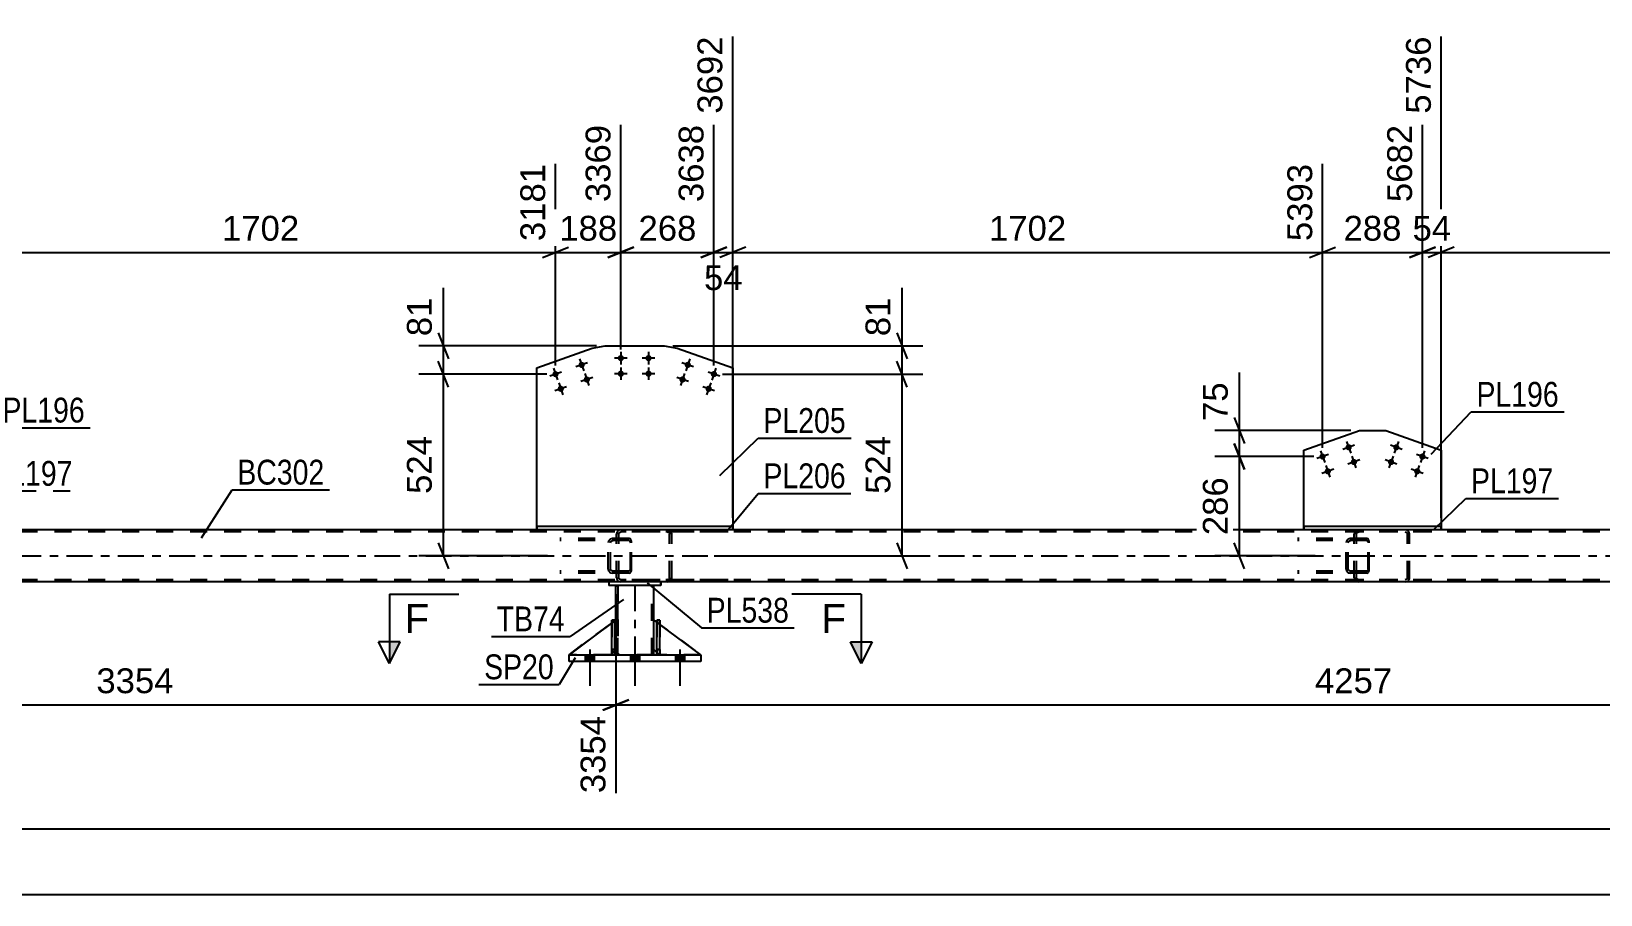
# Model space of a CAD drawing. Header units: millimetres. Extents: x -121 to 720, y -404 to 190.
# Drawn here: x -11.8 to 169.3, y -267.4 to -167.8 of the extents above; entities that cross this region are included whole.
import ezdxf

# ---------------------------------------------------------------- set-up
doc = ezdxf.new("R2010")
doc.units = ezdxf.units.MM
doc.linetypes.add('DXK_LINE_DOT2', pattern=[3.9198, 1.9599, -1.9599])
doc.linetypes.add('DXK_LINE_DOT3', pattern=[5.9187, 2.979, -0.9799, 0.9799, -0.9799])
doc.styles.add('Arial', font='ARIAL.TTF', dxfattribs={"height": 0.2})
doc.styles.add('Arial Narrow', font='ARIALN.TTF', dxfattribs={"height": 0.2})

# ---------------------------------------------------------------- blocks, each defined once
blk = doc.blocks.new('Part-318886794-5662 - 5569')
at = {"color": 2, "linetype": 'Continuous'}
for p, q in [((69.13, -224.91), (46.52, -224.91)), ((46.52, -225.31), (46.52, -224.91)), ((46.52, -224.91), (46.52, -224.91)), ((69.13, -225.31), (46.52, -225.31)), ((46.52, -225.31), (46.52, -225.31)), ((69.13, -224.91), (69.13, -225.31)), ((69.13, -224.91), (69.13, -224.91)), ((69.13, -225.31), (69.13, -225.31))]:
    blk.add_line(p, q, dxfattribs=at)
at = {"color": 7, "linetype": 'DXK_LINE_DOT2'}
for p, q in [((69.13, -224.91), (46.52, -224.91)), ((46.52, -224.91), (46.52, -225.31)), ((69.13, -225.31), (46.52, -225.31)), ((69.13, -225.31), (69.13, -224.91))]:
    blk.add_line(p, q, dxfattribs=at)
blk = doc.blocks.new('Part-318886794-5636 - 5569')
at = {"color": 7, "linetype": 'DXK_LINE_DOT2'}
for p, q in [((142.32, -226.31), (134.32, -226.31)), ((140.41, -226.31), (140.22, -226.35)), ((140.86, -226.55), (140.86, -226.31)), ((142.43, -226.35), (142.32, -226.31)), ((142.51, -226.45), (142.43, -226.35)), ((142.32, -226.55), (134.32, -226.55)), ((139.95, -226.61), (139.91, -226.79)), ((139.91, -229.83), (139.91, -226.79)), ((140.16, -226.79), (140.18, -226.7)), ((140.16, -229.83), (140.16, -226.79)), ((140.18, -226.7), (140.23, -226.62)), ((140.23, -226.62), (140.32, -226.57)), ((140.32, -226.57), (140.41, -226.55)), ((142.32, -226.55), (142.37, -226.57)), ((142.37, -226.57), (142.42, -226.62)), ((142.42, -226.62), (142.45, -226.7)), ((142.45, -226.7), (142.46, -226.79)), ((142.46, -229.83), (142.46, -226.79)), ((142.57, -226.61), (142.51, -226.45)), ((142.59, -226.79), (142.57, -226.61)), ((142.59, -229.83), (142.59, -226.79)), ((139.91, -229.83), (139.95, -230.02)), ((140.18, -229.92), (140.16, -229.83)), ((140.23, -230), (140.18, -229.92)), ((142.45, -229.92), (142.42, -230)), ((142.46, -229.83), (142.45, -229.92)), ((142.57, -230.02), (142.59, -229.83)), ((142.32, -230.07), (134.32, -230.07)), ((142.32, -230.31), (134.32, -230.31)), ((140.22, -230.28), (140.41, -230.31)), ((140.32, -230.05), (140.23, -230)), ((140.41, -230.07), (140.32, -230.05)), ((140.86, -230.31), (140.86, -230.07)), ((142.37, -230.05), (142.32, -230.07)), ((142.32, -230.31), (142.43, -230.28)), ((142.42, -230), (142.37, -230.05)), ((142.43, -230.28), (142.51, -230.17)), ((142.51, -230.17), (142.57, -230.02))]:
    blk.add_line(p, q, dxfattribs=at)
for centre, start, end in [((140.4, -226.81), 111.1514, 156.1049), ((140.4, -229.82), 203.8951, 248.8486)]:
    blk.add_arc(centre, 0.492, start, end, dxfattribs=at)
blk = doc.blocks.new('Part-318886794-5757 - 5569')
at = {"color": 7, "linetype": 'DXK_LINE_DOT2'}
for p, q in [((55.76, -225.61), (55.72, -225.79)), ((55.72, -230.83), (55.72, -225.79)), ((55.98, -225.79), (56, -225.7)), ((55.98, -230.83), (55.98, -225.79)), ((56, -225.7), (56.05, -225.62)), ((56.23, -225.31), (56.04, -225.35)), ((56.05, -225.62), (56.13, -225.57)), ((56.13, -225.57), (56.23, -225.55)), ((68.59, -225.31), (56.23, -225.31)), ((68.59, -225.55), (56.23, -225.55)), ((61.79, -225.35), (61.6, -225.31)), ((61.6, -225.55), (61.69, -225.57)), ((61.69, -225.57), (61.78, -225.62)), ((61.78, -225.62), (61.83, -225.7)), ((61.83, -225.7), (61.85, -225.79)), ((61.85, -230.83), (61.85, -225.79)), ((62.11, -225.79), (62.07, -225.61)), ((62.11, -230.83), (62.11, -225.79)), ((55.72, -230.83), (55.74, -230.92)), ((55.74, -230.92), (55.76, -231.02)), ((56, -230.92), (55.98, -230.83)), ((56.05, -231), (56, -230.92)), ((56.04, -231.28), (56.23, -231.31)), ((56.13, -231.05), (56.05, -231)), ((56.23, -231.07), (56.13, -231.05)), ((68.59, -231.07), (56.23, -231.07)), ((68.59, -231.31), (56.23, -231.31)), ((61.69, -231.05), (61.6, -231.07)), ((61.6, -231.31), (61.79, -231.28)), ((61.78, -231), (61.69, -231.05)), ((61.83, -230.92), (61.78, -231)), ((61.85, -230.83), (61.83, -230.92)), ((62.07, -231.02), (62.09, -230.92)), ((62.09, -230.92), (62.11, -230.83))]:
    blk.add_line(p, q, dxfattribs=at)
for centre, start, end in [((56.21, -225.81), 110.7583, 155.68), ((61.62, -225.81), 24.32, 69.2417), ((56.21, -230.81), 204.32, 249.2417), ((61.62, -230.81), 290.7583, 335.68)]:
    blk.add_arc(centre, 0.496, start, end, dxfattribs=at)
blk = doc.blocks.new('Part-318886794-5627 - 5569')
at = {"color": 2, "linetype": 'Continuous'}
for p, q in [((46.52, -206.62), (52.93, -204.35)), ((52.93, -204.35), (54.42, -204.09)), ((54.42, -204.09), (61.22, -204.09)), ((61.22, -204.09), (62.72, -204.35)), ((62.72, -204.35), (69.13, -206.62)), ((46.52, -224.91), (46.52, -206.62)), ((69.13, -206.62), (69.13, -224.91))]:
    blk.add_line(p, q, dxfattribs=at)
at = {"color": 7, "linetype": 'DXK_LINE_DOT2'}
blk.add_line((69.13, -224.91), (46.52, -224.91), dxfattribs=at)
blk = doc.blocks.new('Bolt-318886794-5628 - 5569')
at = {"linetype": 'Continuous'}
for points in [[(52.04, -206.15, -1), (51.36, -206.39, -1)], [(49.02, -207.22, -1), (48.35, -207.46, -1)], [(52.64, -207.84, -1), (51.96, -208.08, -1)], [(49.63, -208.91, -1), (48.95, -209.15, -1)]]:
    blk.add_hatch(color=1, dxfattribs=at).paths.add_polyline_path(points)
at = {"color": 1, "linetype": 'Continuous'}
for p, q in [((52.38, -206.03), (51.02, -206.51)), ((51.46, -205.59), (51.94, -206.94)), ((49.36, -207.1), (48.01, -207.58)), ((48.44, -206.66), (48.93, -208.01)), ((52.98, -207.72), (51.62, -208.2)), ((52.06, -207.28), (52.54, -208.64)), ((49.97, -208.79), (48.61, -209.27)), ((49.05, -208.35), (49.53, -209.71))]:
    blk.add_line(p, q, dxfattribs=at)
blk = doc.blocks.new('Bolt-318886794-5740 - 5569')
at = {"linetype": 'Continuous'}
for points in [[(140.55, -215.66, -1), (139.87, -215.9, -1)], [(137.53, -216.73, -1), (136.86, -216.97, -1)], [(141.15, -217.36, -1), (140.47, -217.6, -1)], [(138.14, -218.43, -1), (137.46, -218.67, -1)]]:
    blk.add_hatch(color=1, dxfattribs=at).paths.add_polyline_path(points)
at = {"color": 1, "linetype": 'Continuous'}
for p, q in [((139.97, -215.1), (140.45, -216.46)), ((137.87, -216.61), (136.52, -217.09)), ((136.95, -216.17), (137.44, -217.53)), ((140.89, -215.54), (139.53, -216.02)), ((141.49, -217.24), (140.13, -217.72)), ((140.57, -216.8), (141.05, -218.16)), ((138.48, -218.31), (137.12, -218.79)), ((137.56, -217.87), (138.04, -219.23))]:
    blk.add_line(p, q, dxfattribs=at)
blk = doc.blocks.new('Bolt-318886794-5629 - 5569')
at = {"linetype": 'Continuous'}
for points in [[(56.58, -205.49, -1), (55.86, -205.49, -1)], [(59.78, -205.49, -1), (59.06, -205.49, -1)], [(56.58, -207.29, -1), (55.86, -207.29, -1)], [(59.78, -207.29, -1), (59.06, -207.29, -1)]]:
    blk.add_hatch(color=1, dxfattribs=at).paths.add_polyline_path(points)
at = {"color": 1, "linetype": 'Continuous'}
for p, q in [((56.94, -205.49), (55.5, -205.49)), ((56.22, -204.77), (56.22, -206.21)), ((60.14, -205.49), (58.7, -205.49)), ((59.42, -204.77), (59.42, -206.21)), ((56.94, -207.29), (55.5, -207.29)), ((56.22, -206.57), (56.22, -208.01)), ((60.14, -207.29), (58.7, -207.29)), ((59.42, -206.57), (59.42, -208.01))]:
    blk.add_line(p, q, dxfattribs=at)
blk = doc.blocks.new('Part-318886794-5634 - 5569')
at = {"color": 7, "linetype": 'DXK_LINE_DOT2'}
for p, q in [((619.98, -225.55), (-43.24, -225.55)), ((619.98, -225.31), (-35.24, -225.31)), ((69.13, -225.31), (46.52, -225.31)), ((150.89, -225.31), (135.03, -225.31)), ((619.98, -231.07), (-43.24, -231.07)), ((60.84, -231.31), (54.84, -231.31))]:
    blk.add_line(p, q, dxfattribs=at)
at = {"color": 2, "linetype": 'Continuous'}
for p, q in [((46.52, -225.31), (-19.38, -225.31)), ((135.03, -225.31), (69.13, -225.31)), ((216.79, -225.31), (150.89, -225.31)), ((54.84, -231.31), (-43.24, -231.31)), ((225.1, -231.31), (60.84, -231.31))]:
    blk.add_line(p, q, dxfattribs=at)
at = {"color": 7, "linetype": 'DXK_LINE_DOT3'}
blk.add_line((-43.24, -228.31), (619.98, -228.31), dxfattribs=at)
blk = doc.blocks.new('Part-318886794-5677 - 5569')
at = {"color": 7, "linetype": 'DXK_LINE_DOT2'}
for p, q in [((57.19, -226.31), (49.18, -226.31)), ((55.28, -226.31), (55.09, -226.35)), ((55.72, -226.55), (55.72, -226.31)), ((57.29, -226.35), (57.19, -226.31)), ((57.38, -226.45), (57.29, -226.35)), ((57.19, -226.55), (49.18, -226.55)), ((54.81, -226.61), (54.77, -226.79)), ((54.77, -229.83), (54.77, -226.79)), ((55.03, -226.79), (55.05, -226.7)), ((55.03, -229.83), (55.03, -226.79)), ((55.05, -226.7), (55.1, -226.62)), ((55.1, -226.62), (55.18, -226.57)), ((55.18, -226.57), (55.28, -226.55)), ((57.19, -226.55), (57.24, -226.57)), ((57.24, -226.57), (57.28, -226.62)), ((57.28, -226.62), (57.31, -226.7)), ((57.31, -226.7), (57.32, -226.79)), ((57.32, -229.83), (57.32, -226.79)), ((57.44, -226.61), (57.38, -226.45)), ((57.46, -226.79), (57.44, -226.61)), ((57.46, -229.83), (57.46, -226.79)), ((54.77, -229.83), (54.81, -230.02)), ((55.05, -229.92), (55.03, -229.83)), ((55.1, -230), (55.05, -229.92)), ((57.31, -229.92), (57.28, -230)), ((57.32, -229.83), (57.31, -229.92)), ((57.44, -230.02), (57.46, -229.83)), ((57.19, -230.07), (49.18, -230.07)), ((57.19, -230.31), (49.18, -230.31)), ((55.09, -230.28), (55.28, -230.31)), ((55.18, -230.05), (55.1, -230)), ((55.28, -230.07), (55.18, -230.05)), ((55.72, -230.31), (55.72, -230.07)), ((57.24, -230.05), (57.19, -230.07)), ((57.19, -230.31), (57.29, -230.28)), ((57.28, -230), (57.24, -230.05)), ((57.29, -230.28), (57.38, -230.17)), ((57.38, -230.17), (57.44, -230.02))]:
    blk.add_line(p, q, dxfattribs=at)
for centre, start, end in [((55.26, -226.81), 111.1514, 156.1049), ((55.26, -229.82), 203.8951, 248.8486)]:
    blk.add_arc(centre, 0.492, start, end, dxfattribs=at)
blk = doc.blocks.new('Bolt-318886794-5680 - 5569')
at = {"linetype": 'Continuous'}
for points in [[(64.29, -206.39, -1), (63.61, -206.15, -1)], [(63.68, -208.08, -1), (63, -207.84, -1)], [(67.3, -207.46, -1), (66.62, -207.22, -1)], [(66.7, -209.15, -1), (66.02, -208.91, -1)]]:
    blk.add_hatch(color=1, dxfattribs=at).paths.add_polyline_path(points)
at = {"color": 1, "linetype": 'Continuous'}
for p, q in [((64.62, -206.51), (63.27, -206.03)), ((64.19, -205.59), (63.71, -206.95)), ((64.02, -208.2), (62.67, -207.72)), ((63.58, -207.28), (63.1, -208.64)), ((67.64, -207.58), (66.28, -207.1)), ((67.2, -206.66), (66.72, -208.02)), ((67.04, -209.27), (65.68, -208.79)), ((66.6, -208.35), (66.12, -209.71))]:
    blk.add_line(p, q, dxfattribs=at)
blk = doc.blocks.new('Part-318886794-5690 - 5569')
at = {"color": 2, "linetype": 'Continuous'}
for p, q in [((135.03, -216.13), (141.44, -213.86)), ((141.44, -213.86), (144.48, -213.86)), ((144.48, -213.86), (150.89, -216.13)), ((135.03, -224.91), (135.03, -216.13)), ((150.89, -216.13), (150.89, -224.91))]:
    blk.add_line(p, q, dxfattribs=at)
at = {"color": 7, "linetype": 'DXK_LINE_DOT2'}
blk.add_line((150.89, -224.91), (135.03, -224.91), dxfattribs=at)
blk = doc.blocks.new('Bolt-318886794-5691 - 5569')
at = {"linetype": 'Continuous'}
for points in [[(146.04, -215.9, -1), (145.37, -215.66, -1)], [(145.44, -217.6, -1), (144.76, -217.36, -1)], [(149.06, -216.97, -1), (148.38, -216.73, -1)], [(148.46, -218.67, -1), (147.78, -218.43, -1)]]:
    blk.add_hatch(color=1, dxfattribs=at).paths.add_polyline_path(points)
at = {"color": 1, "linetype": 'Continuous'}
for p, q in [((145.95, -215.1), (145.46, -216.46)), ((145.78, -217.72), (144.42, -217.24)), ((145.34, -216.8), (144.86, -218.16)), ((146.38, -216.02), (145.03, -215.54)), ((149.4, -217.09), (148.04, -216.61)), ((148.96, -216.17), (148.48, -217.53)), ((148.8, -218.79), (147.44, -218.31)), ((148.36, -217.87), (147.88, -219.23))]:
    blk.add_line(p, q, dxfattribs=at)
blk = doc.blocks.new('Bolt-318886794-5746 - 5569')
at = {"linetype": 'Continuous'}
for points in [[(52.12, -240.51), (53.16, -240.51), (53.16, -239.71), (52.12, -239.71)], [(52.12, -240.51), (53.16, -240.51), (53.16, -239.71), (52.12, -239.71)], [(52.12, -240.51), (53.16, -240.51), (53.16, -239.71), (52.12, -239.71)], [(57.32, -240.51), (58.36, -240.51), (58.36, -239.71), (57.32, -239.71)], [(57.32, -240.51), (58.36, -240.51), (58.36, -239.71), (57.32, -239.71)], [(62.52, -240.51), (63.56, -240.51), (63.56, -239.71), (62.52, -239.71)], [(62.52, -240.51), (63.56, -240.51), (63.56, -239.71), (62.52, -239.71)], [(62.52, -240.51), (63.56, -240.51), (63.56, -239.71), (62.52, -239.71)]]:
    blk.add_hatch(color=1, dxfattribs=at).paths.add_polyline_path(points)
at = {"color": 1, "linetype": 'Continuous'}
for p, q in [((52.12, -239.71), (52.12, -240.51)), ((52.12, -239.71), (52.12, -240.51)), ((52.12, -239.71), (52.12, -240.51)), ((52.64, -239.11), (52.64, -243.31)), ((52.64, -239.11), (52.64, -243.31)), ((52.64, -239.11), (52.64, -243.31)), ((53.16, -239.71), (53.16, -240.51)), ((53.16, -239.71), (53.16, -240.51)), ((53.16, -239.71), (53.16, -240.51)), ((57.32, -239.71), (57.32, -240.51)), ((57.32, -239.71), (57.32, -240.51)), ((57.84, -239.11), (57.84, -243.31)), ((57.84, -239.11), (57.84, -243.31)), ((58.36, -239.71), (58.36, -240.51)), ((58.36, -239.71), (58.36, -240.51)), ((62.52, -239.71), (62.52, -240.51)), ((62.52, -239.71), (62.52, -240.51)), ((62.52, -239.71), (62.52, -240.51)), ((63.04, -239.11), (63.04, -243.31)), ((63.04, -239.11), (63.04, -243.31)), ((63.04, -239.11), (63.04, -243.31)), ((63.56, -239.71), (63.56, -240.51)), ((63.56, -239.71), (63.56, -240.51)), ((63.56, -239.71), (63.56, -240.51))]:
    blk.add_line(p, q, dxfattribs=at)
blk = doc.blocks.new('Part-318886794-5762 - 5569')
at = {"color": 2, "linetype": 'Continuous'}
for p, q in [((50.24, -239.71), (50.24, -239.71)), ((50.24, -240.51), (50.24, -239.71)), ((50.24, -239.71), (65.44, -239.71)), ((50.24, -240.51), (50.24, -240.51)), ((65.44, -240.51), (50.24, -240.51)), ((65.44, -239.71), (65.44, -239.71)), ((65.44, -239.71), (65.44, -240.51)), ((65.44, -240.51), (65.44, -240.51))]:
    blk.add_line(p, q, dxfattribs=at)
at = {"color": 7, "linetype": 'DXK_LINE_DOT2'}
for p, q in [((50.24, -240.51), (50.24, -239.71)), ((65.44, -239.71), (65.44, -240.51))]:
    blk.add_line(p, q, dxfattribs=at)
blk = doc.blocks.new('Part-318886794-5898 - 5569')
at = {"color": 7, "linetype": 'DXK_LINE_DOT2'}
for p, q in [((140.89, -225.61), (140.86, -225.79)), ((140.86, -230.83), (140.86, -225.79)), ((141.11, -225.79), (141.13, -225.7)), ((141.11, -230.83), (141.11, -225.79)), ((141.13, -225.7), (141.19, -225.62)), ((141.37, -225.31), (141.17, -225.35)), ((141.19, -225.62), (141.27, -225.57)), ((141.27, -225.57), (141.37, -225.55)), ((153.72, -225.31), (141.37, -225.31)), ((153.72, -225.55), (141.37, -225.55)), ((146.93, -225.35), (146.73, -225.31)), ((146.73, -225.55), (146.83, -225.57)), ((146.83, -225.57), (146.91, -225.62)), ((146.91, -225.62), (146.97, -225.7)), ((146.97, -225.7), (146.99, -225.79)), ((146.99, -230.83), (146.99, -225.79)), ((147.24, -225.79), (147.2, -225.61)), ((147.24, -230.83), (147.24, -225.79)), ((140.86, -230.83), (140.88, -230.92)), ((140.88, -230.92), (140.89, -231.02)), ((141.13, -230.92), (141.11, -230.83)), ((141.19, -231), (141.13, -230.92)), ((141.17, -231.28), (141.37, -231.31)), ((141.27, -231.05), (141.19, -231)), ((141.37, -231.07), (141.27, -231.05)), ((153.72, -231.07), (141.37, -231.07)), ((153.72, -231.31), (141.37, -231.31)), ((146.83, -231.05), (146.73, -231.07)), ((146.73, -231.31), (146.93, -231.28)), ((146.91, -231), (146.83, -231.05)), ((146.97, -230.92), (146.91, -231)), ((146.99, -230.83), (146.97, -230.92)), ((147.2, -231.02), (147.22, -230.92)), ((147.22, -230.92), (147.24, -230.83))]:
    blk.add_line(p, q, dxfattribs=at)
for centre, start, end in [((141.35, -225.81), 110.7583, 155.68), ((146.75, -225.81), 24.32, 69.2417), ((141.35, -230.81), 204.32, 249.2417), ((146.75, -230.81), 290.7583, 335.68)]:
    blk.add_arc(centre, 0.496, start, end, dxfattribs=at)
blk = doc.blocks.new('Part-318886794-5808 - 5569')
at = {"color": 7, "linetype": 'DXK_LINE_DOT2'}
for p, q in [((60.04, -239.11), (60.04, -235.71)), ((60.04, -235.71), (65.44, -239.71)), ((60.64, -239.71), (60.04, -239.11)), ((65.44, -239.71), (60.64, -239.71))]:
    blk.add_line(p, q, dxfattribs=at)
blk = doc.blocks.new('Part-318886794-5809 - 5569')
at = {"color": 2, "linetype": 'Continuous'}
for p, q in [((60.04, -239.11), (60.04, -235.71)), ((60.04, -235.71), (60.39, -235.97)), ((65.44, -239.71), (60.71, -236.21)), ((60.39, -239.47), (60.04, -239.11))]:
    blk.add_line(p, q, dxfattribs=at)
at = {"color": 7, "linetype": 'DXK_LINE_DOT2'}
for p, q in [((60.71, -236.21), (60.39, -235.97)), ((60.39, -239.47), (60.64, -239.71)), ((60.64, -239.71), (65.44, -239.71))]:
    blk.add_line(p, q, dxfattribs=at)
blk = doc.blocks.new('Part-318886794-5810 - 5569')
at = {"color": 7, "linetype": 'DXK_LINE_DOT2'}
for p, q in [((55.64, -235.71), (50.24, -239.71)), ((55.64, -235.71), (50.24, -239.71)), ((55.64, -239.11), (55.64, -235.71)), ((55.64, -235.71), (55.64, -235.71)), ((55.64, -235.71), (55.64, -239.11)), ((55.04, -239.71), (50.24, -239.71)), ((55.04, -239.71), (55.64, -239.11)), ((55.64, -239.11), (55.04, -239.71)), ((55.64, -239.11), (55.64, -239.11))]:
    blk.add_line(p, q, dxfattribs=at)
blk = doc.blocks.new('Part-318886794-5811 - 5569')
at = {"color": 7, "linetype": 'DXK_LINE_DOT2'}
for p, q in [((50.24, -239.71), (55.64, -235.71)), ((55.51, -235.81), (55.19, -236.04)), ((55.64, -235.71), (55.64, -239.11)), ((55.04, -239.71), (50.24, -239.71)), ((55.64, -239.11), (55.04, -239.71)), ((55.51, -239.24), (55.19, -239.56))]:
    blk.add_line(p, q, dxfattribs=at)
at = {"color": 2, "linetype": 'Continuous'}
for p, q in [((55.19, -236.04), (50.24, -239.71)), ((55.64, -235.71), (55.51, -235.81)), ((55.64, -239.11), (55.64, -235.71)), ((55.64, -235.71), (55.64, -235.71)), ((55.19, -239.56), (55.04, -239.71)), ((55.64, -239.11), (55.51, -239.24)), ((55.64, -239.11), (55.64, -239.11))]:
    blk.add_line(p, q, dxfattribs=at)
blk = doc.blocks.new('Part-318886794-5813 - 5569')
at = {"color": 2, "linetype": 'Continuous'}
for p, q in [((60.39, -239.71), (60.39, -235.71)), ((60.39, -235.71), (60.71, -235.71)), ((60.71, -239.71), (60.71, -235.71)), ((60.39, -239.71), (60.39, -239.71)), ((60.71, -239.71), (60.39, -239.71))]:
    blk.add_line(p, q, dxfattribs=at)
at = {"color": 7, "linetype": 'DXK_LINE_DOT2'}
for p, q in [((60.39, -235.71), (60.39, -239.11)), ((60.71, -239.11), (60.71, -235.71)), ((60.39, -239.11), (60.39, -239.71)), ((60.39, -239.11), (60.71, -239.11)), ((60.39, -239.71), (60.39, -239.71)), ((60.39, -239.71), (60.39, -239.71)), ((60.71, -239.71), (60.71, -239.11)), ((60.71, -239.71), (60.71, -239.71))]:
    blk.add_line(p, q, dxfattribs=at)
blk = doc.blocks.new('Part-318886794-5819 - 5569')
at = {"color": 2, "linetype": 'Continuous'}
for p, q in [((55.64, -235.71), (55.64, -231.71)), ((60.04, -235.71), (60.04, -231.71)), ((55.64, -239.71), (55.64, -239.11)), ((60.04, -239.71), (60.04, -239.11))]:
    blk.add_line(p, q, dxfattribs=at)
at = {"color": 7, "linetype": 'DXK_LINE_DOT2'}
for p, q in [((60.04, -231.71), (55.64, -231.71)), ((55.64, -239.71), (55.64, -231.71)), ((55.88, -239.71), (55.88, -231.71)), ((55.88, -231.71), (55.88, -239.71)), ((59.8, -239.71), (59.8, -231.71)), ((59.8, -239.71), (59.8, -231.71)), ((60.04, -239.71), (60.04, -231.71)), ((55.64, -239.11), (55.64, -235.71)), ((60.04, -239.11), (60.04, -235.71)), ((60.04, -239.71), (55.64, -239.71))]:
    blk.add_line(p, q, dxfattribs=at)
at = {"color": 7, "linetype": 'DXK_LINE_DOT3'}
blk.add_line((57.84, -231.71), (57.84, -239.71), dxfattribs=at)
blk = doc.blocks.new('Part-318886794-5834 - 5569')
at = {"color": 2, "linetype": 'Continuous'}
for p, q in [((60.84, -231.31), (54.84, -231.31)), ((54.84, -231.31), (54.84, -231.71)), ((60.84, -231.71), (54.84, -231.71)), ((60.84, -231.31), (60.84, -231.31)), ((60.84, -231.31), (60.84, -231.71)), ((60.84, -231.71), (60.84, -231.71))]:
    blk.add_line(p, q, dxfattribs=at)
at = {"color": 7, "linetype": 'DXK_LINE_DOT2'}
for p, q in [((54.84, -231.31), (54.84, -231.71)), ((60.84, -231.71), (60.84, -231.31))]:
    blk.add_line(p, q, dxfattribs=at)
blk = doc.blocks.new('Part-318886794-5840 - 5569')
at = {"color": 2, "linetype": 'Continuous'}
for p, q in [((150.89, -224.91), (135.03, -224.91)), ((135.03, -225.31), (135.03, -224.91)), ((135.03, -224.91), (135.03, -224.91)), ((150.89, -225.31), (135.03, -225.31)), ((135.03, -225.31), (135.03, -225.31)), ((150.89, -224.91), (150.89, -225.31)), ((150.89, -224.91), (150.89, -224.91)), ((150.89, -225.31), (150.89, -225.31))]:
    blk.add_line(p, q, dxfattribs=at)
at = {"color": 7, "linetype": 'DXK_LINE_DOT2'}
for p, q in [((150.89, -224.91), (135.03, -224.91)), ((135.03, -224.91), (135.03, -225.31)), ((150.89, -225.31), (135.03, -225.31)), ((150.89, -225.31), (150.89, -224.91))]:
    blk.add_line(p, q, dxfattribs=at)
blk = doc.blocks.new('Part-318886794-5872 - 5569')
at = {"color": 2, "linetype": 'Continuous'}
for p, q in [((55.19, -239.71), (55.19, -235.71)), ((55.19, -235.71), (55.51, -235.71)), ((55.51, -239.71), (55.51, -235.71)), ((55.19, -239.71), (55.19, -239.71)), ((55.51, -239.71), (55.19, -239.71))]:
    blk.add_line(p, q, dxfattribs=at)
at = {"color": 7, "linetype": 'DXK_LINE_DOT2'}
for p, q in [((55.19, -235.71), (55.19, -239.11)), ((55.51, -239.11), (55.51, -235.71)), ((55.19, -239.11), (55.19, -239.71)), ((55.19, -239.11), (55.51, -239.11)), ((55.19, -239.71), (55.19, -239.71)), ((55.19, -239.71), (55.19, -239.71)), ((55.51, -239.71), (55.51, -239.11)), ((55.51, -239.71), (55.51, -239.71))]:
    blk.add_line(p, q, dxfattribs=at)
blk = doc.blocks.new('Part-318886794-5884 - 5569')
at = {"color": 7, "linetype": 'DXK_LINE_DOT2'}
for p, q in [((60.71, -235.71), (60.39, -235.71)), ((60.39, -239.11), (60.39, -235.71)), ((60.39, -235.71), (60.39, -239.71)), ((60.71, -235.71), (60.71, -239.11)), ((60.71, -239.71), (60.71, -235.71)), ((60.71, -239.11), (60.39, -239.11)), ((60.39, -239.71), (60.39, -239.11)), ((60.71, -239.71), (60.39, -239.71)), ((60.71, -239.11), (60.71, -239.71)), ((60.71, -239.71), (60.71, -239.71))]:
    blk.add_line(p, q, dxfattribs=at)
blk = doc.blocks.new('Part-318886794-5939 - 5569')
at = {"color": 7, "linetype": 'DXK_LINE_DOT2'}
for p, q in [((55.51, -235.71), (55.19, -235.71)), ((55.19, -239.11), (55.19, -235.71)), ((55.19, -235.71), (55.19, -239.71)), ((55.51, -235.71), (55.51, -239.11)), ((55.51, -239.71), (55.51, -235.71)), ((55.51, -239.11), (55.19, -239.11)), ((55.19, -239.71), (55.19, -239.11)), ((55.51, -239.71), (55.19, -239.71)), ((55.51, -239.11), (55.51, -239.71)), ((55.51, -239.71), (55.51, -239.71))]:
    blk.add_line(p, q, dxfattribs=at)
blk = doc.blocks.new('StraightDimension-318886794-6474 - 5569')
at = {"color": 7, "linetype": 'Continuous'}
blk.add_line((-55.34, -259.8), (619.98, -259.8), dxfattribs=at)
blk = doc.blocks.new('StraightDimension-318886794-6556 - 5569')
at = {"color": 7, "linetype": 'Continuous'}
for p, q in [((35.15, -202.59), (36.35, -205.59)), ((53.42, -204.09), (32.9, -204.09)), ((35.75, -207.34), (35.75, -204.09)), ((36.35, -208.84), (35.15, -205.84)), ((47.69, -207.34), (32.9, -207.34))]:
    blk.add_line(p, q, dxfattribs=at)
at = {"color": 0}
blk.add_wipeout([(35, -197.92), (30.8, -197.92), (30.8, -203.56), (35, -203.56)], dxfattribs=at)
at = {"color": 7, "linetype": 'Continuous'}
blk.add_line((35.75, -204.09), (35.75, -197.39), dxfattribs=at)
blk.add_line((35.75, -204.09), (35.75, -197.39), dxfattribs=at)
at = {"color": 3, "style": 'Arial'}
blk.add_text('81', height=2.865, rotation=90.0002, dxfattribs=at).set_placement((34.4, -202.96))
blk = doc.blocks.new('StraightDimension-318886794-6567 - 5569')
at = {"color": 7, "linetype": 'Continuous'}
for p, q in [((127, -212.36), (128.2, -215.36)), ((140.44, -213.86), (124.75, -213.86)), ((128.2, -218.35), (127, -215.35)), ((127.6, -216.85), (127.6, -213.86)), ((136.2, -216.85), (124.75, -216.85))]:
    blk.add_line(p, q, dxfattribs=at)
at = {"color": 0}
blk.add_wipeout([(126.85, -207.69), (122.65, -207.69), (122.65, -213.34), (126.85, -213.34)], dxfattribs=at)
at = {"color": 7, "linetype": 'Continuous'}
blk.add_line((127.6, -213.86), (127.6, -207.16), dxfattribs=at)
blk.add_line((127.6, -213.86), (127.6, -207.16), dxfattribs=at)
at = {"color": 3, "style": 'Arial'}
blk.add_text('75', height=2.865, rotation=90.0002, dxfattribs=at).set_placement((126.25, -212.74))
blk = doc.blocks.new('StraightDimension-318886794-6372 - 5569')
at = {"color": 7, "linetype": 'Continuous'}
for p, q in [((69.13, -223.91), (69.13, -168.39)), ((66.96, -206.34), (66.96, -178.59)), ((65.46, -193.89), (68.46, -192.69)), ((66.96, -193.29), (69.13, -193.29)), ((70.63, -192.69), (67.63, -193.89))]:
    blk.add_line(p, q, dxfattribs=at)
at = {"color": 0, "linetype": 'Continuous'}
blk.add_wipeout([(68.53, -167.79), (64.33, -167.79), (64.33, -177.89), (68.53, -177.89)], dxfattribs=at)
at = {"color": 0}
blk.add_wipeout([(70.87, -198.24), (70.87, -194.04), (65.22, -194.04), (65.22, -198.24)], dxfattribs=at)
at = {"color": 3, "linetype": 'Continuous', "style": 'Arial'}
blk.add_text('3692', height=2.865, rotation=90.0002, dxfattribs=at).set_placement((67.93, -177.29))
at = {"color": 3, "style": 'Arial'}
blk.add_text('54', height=2.865, dxfattribs=at).set_placement((65.82, -197.64))
blk = doc.blocks.new('StraightDimension-318886794-6139 - 5569')
at = {"color": 7, "linetype": 'Continuous'}
for p, q in [((55.64, -232.71), (55.64, -255.69)), ((225.9, -232.71), (225.9, -255.69)), ((57.14, -244.9), (54.14, -246.1)), ((55.64, -245.5), (225.9, -245.5)), ((224.4, -246.1), (227.4, -244.9))]:
    blk.add_line(p, q, dxfattribs=at)
at = {"color": 0}
blk.add_wipeout([(145.82, -244.75), (145.82, -240.55), (135.72, -240.55), (135.72, -244.75)], dxfattribs=at)
at = {"color": 0, "linetype": 'Continuous'}
blk.add_wipeout([(225.3, -246.2), (221.1, -246.2), (221.1, -256.29), (225.3, -256.29)], dxfattribs=at)
at = {"color": 3, "style": 'Arial'}
blk.add_text('4257', height=2.865, dxfattribs=at).set_placement((136.32, -244.15))
at = {"color": 3, "linetype": 'Continuous', "style": 'Arial'}
blk.add_text('7611', height=2.865, rotation=90.0002, dxfattribs=at).set_placement((224.7, -255.69))
blk = doc.blocks.new('StraightDimension-318886794-6149 - 5569')
at = {"color": 7, "linetype": 'Continuous'}
for p, q in [((-55.34, -232.31), (-55.34, -249.02)), ((55.64, -232.71), (55.64, -255.69)), ((-53.84, -244.9), (-56.84, -246.1)), ((-55.34, -245.5), (55.64, -245.5)), ((54.14, -246.1), (57.14, -244.9))]:
    blk.add_line(p, q, dxfattribs=at)
at = {"color": 0}
blk.add_wipeout([(5.2, -244.75), (5.2, -240.55), (-4.9, -240.55), (-4.9, -244.75)], dxfattribs=at)
at = {"color": 0, "linetype": 'Continuous'}
for points in [[(-55.94, -246.2), (-60.14, -246.2), (-60.14, -249.62), (-55.94, -249.62)], [(55.04, -246.2), (50.84, -246.2), (50.84, -256.29), (55.04, -256.29)]]:
    blk.add_wipeout(points, dxfattribs=at)
at = {"color": 3, "style": 'Arial'}
blk.add_text('3354', height=2.865, dxfattribs=at).set_placement((-4.3, -244.15))
at = {"color": 3, "linetype": 'Continuous', "style": 'Arial'}
for s, height, p in [('0', 2.87, (-56.54, -249.02)), ('3354', 2.865, (54.44, -255.69))]:
    blk.add_text(s, height=height, rotation=90.0002, dxfattribs=at).set_placement(p)
blk = doc.blocks.new('StraightDimension-318886794-6159 - 5569')
at = {"color": 7, "linetype": 'Continuous'}
blk.add_line((-56.14, -267.39), (620.78, -267.39), dxfattribs=at)
blk = doc.blocks.new('StraightDimension-318886794-6577 - 5569')
at = {"color": 7, "linetype": 'Continuous'}
for p, q in [((127, -215.35), (128.2, -218.35)), ((136.2, -216.85), (124.75, -216.85)), ((127.6, -228.31), (127.6, -216.85)), ((128.2, -229.81), (127, -226.81)), ((136.36, -228.31), (124.75, -228.31))]:
    blk.add_line(p, q, dxfattribs=at)
at = {"color": 0}
blk.add_wipeout([(126.85, -218.65), (122.65, -218.65), (122.65, -226.52), (126.85, -226.52)], dxfattribs=at)
at = {"color": 3, "style": 'Arial'}
blk.add_text('286', height=2.865, rotation=90.0002, dxfattribs=at).set_placement((126.25, -225.92))
blk = doc.blocks.new('StraightDimension-318886794-6255 - 5569')
at = {"color": 7, "linetype": 'Continuous'}
for p, q in [((-19.38, -223.91), (-19.38, -168.39)), ((48.69, -206.34), (48.69, -183.09)), ((-17.88, -192.69), (-20.88, -193.89)), ((-19.38, -193.29), (48.69, -193.29)), ((47.19, -193.89), (50.19, -192.69))]:
    blk.add_line(p, q, dxfattribs=at)
at = {"color": 0, "linetype": 'Continuous'}
blk.add_wipeout([(48.09, -182.49), (43.89, -182.49), (43.89, -192.59), (48.09, -192.59)], dxfattribs=at)
at = {"color": 0}
blk.add_wipeout([(19.7, -192.54), (19.7, -188.34), (9.6, -188.34), (9.6, -192.54)], dxfattribs=at)
at = {"color": 3, "linetype": 'Continuous', "style": 'Arial'}
blk.add_text('3181', height=2.865, rotation=90.0002, dxfattribs=at).set_placement((47.49, -191.99))
at = {"color": 3, "style": 'Arial'}
blk.add_text('1702', height=2.865, dxfattribs=at).set_placement((10.2, -191.94))
blk = doc.blocks.new('StraightDimension-318886794-6262 - 5569')
at = {"color": 7, "linetype": 'Continuous'}
for p, q in [((56.22, -204.49), (56.22, -178.59)), ((48.69, -206.34), (48.69, -183.09)), ((47.19, -193.89), (50.19, -192.69)), ((48.69, -193.29), (56.22, -193.29)), ((57.72, -192.69), (54.72, -193.89))]:
    blk.add_line(p, q, dxfattribs=at)
at = {"color": 0}
blk.add_wipeout([(56.39, -192.54), (56.39, -188.34), (48.52, -188.34), (48.52, -192.54)], dxfattribs=at)
at = {"color": 3, "style": 'Arial'}
blk.add_text('188', height=2.865, dxfattribs=at).set_placement((49.12, -191.94))
at = {"color": 0, "linetype": 'Continuous'}
blk.add_wipeout([(55.62, -177.99), (51.42, -177.99), (51.42, -188.09), (55.62, -188.09)], dxfattribs=at)
at = {"color": 3, "linetype": 'Continuous', "style": 'Arial'}
blk.add_text('3369', height=2.865, rotation=90.0002, dxfattribs=at).set_placement((55.02, -187.49))
blk = doc.blocks.new('StraightDimension-318886794-6342 - 5569')
at = {"color": 7, "linetype": 'Continuous'}
for p, q in [((150.89, -223.91), (150.89, -168.39)), ((218.95, -206.34), (218.95, -183.09)), ((152.39, -192.69), (149.39, -193.89)), ((150.89, -193.29), (218.95, -193.29)), ((217.45, -193.89), (220.45, -192.69))]:
    blk.add_line(p, q, dxfattribs=at)
at = {"color": 0, "linetype": 'Continuous'}
blk.add_wipeout([(218.35, -182.49), (214.15, -182.49), (214.15, -192.59), (218.35, -192.59)], dxfattribs=at)
at = {"color": 0}
blk.add_wipeout([(189.97, -192.54), (189.97, -188.34), (179.87, -188.34), (179.87, -192.54)], dxfattribs=at)
at = {"color": 3, "linetype": 'Continuous', "style": 'Arial'}
blk.add_text('7437', height=2.865, rotation=90.0002, dxfattribs=at).set_placement((217.75, -191.99))
at = {"color": 3, "style": 'Arial'}
blk.add_text('1702', height=2.865, dxfattribs=at).set_placement((180.47, -191.94))
blk = doc.blocks.new('StraightDimension-318886794-6349 - 5569')
at = {"color": 7, "linetype": 'Continuous'}
for p, q in [((150.89, -223.91), (150.89, -168.39)), ((148.72, -215.85), (148.72, -178.59)), ((147.22, -193.89), (150.22, -192.69)), ((148.72, -193.29), (150.89, -193.29)), ((152.39, -192.69), (149.39, -193.89))]:
    blk.add_line(p, q, dxfattribs=at)
at = {"color": 0, "linetype": 'Continuous'}
blk.add_wipeout([(150.29, -167.79), (146.09, -167.79), (146.09, -177.89), (150.29, -177.89)], dxfattribs=at)
at = {"color": 0}
blk.add_wipeout([(152.63, -192.54), (152.63, -188.34), (146.98, -188.34), (146.98, -192.54)], dxfattribs=at)
at = {"color": 3, "linetype": 'Continuous', "style": 'Arial'}
blk.add_text('5736', height=2.865, rotation=90.0002, dxfattribs=at).set_placement((149.69, -177.29))
at = {"color": 3, "style": 'Arial'}
blk.add_text('54', height=2.865, dxfattribs=at).set_placement((147.58, -191.94))
blk = doc.blocks.new('StraightDimension-318886794-6356 - 5569')
at = {"color": 7, "linetype": 'Continuous'}
for p, q in [((148.72, -215.85), (148.72, -178.59)), ((137.2, -215.85), (137.2, -183.09)), ((135.7, -193.89), (138.7, -192.69)), ((137.2, -193.29), (148.72, -193.29)), ((150.22, -192.69), (147.22, -193.89))]:
    blk.add_line(p, q, dxfattribs=at)
at = {"color": 0}
blk.add_wipeout([(146.89, -192.54), (146.89, -188.34), (139.02, -188.34), (139.02, -192.54)], dxfattribs=at)
at = {"color": 3, "style": 'Arial'}
blk.add_text('288', height=2.865, dxfattribs=at).set_placement((139.62, -191.94))
at = {"color": 0, "linetype": 'Continuous'}
blk.add_wipeout([(148.12, -177.99), (143.92, -177.99), (143.92, -188.09), (148.12, -188.09)], dxfattribs=at)
at = {"color": 3, "linetype": 'Continuous', "style": 'Arial'}
blk.add_text('5682', height=2.865, rotation=90.0002, dxfattribs=at).set_placement((147.52, -187.49))
blk = doc.blocks.new('StraightDimension-318886794-6365 - 5569')
at = {"color": 7, "linetype": 'Continuous'}
for p, q in [((69.13, -223.91), (69.13, -168.39)), ((137.2, -215.85), (137.2, -183.09)), ((70.63, -192.69), (67.63, -193.89)), ((69.13, -193.29), (137.2, -193.29)), ((135.7, -193.89), (138.7, -192.69))]:
    blk.add_line(p, q, dxfattribs=at)
at = {"color": 0, "linetype": 'Continuous'}
blk.add_wipeout([(136.6, -182.49), (132.4, -182.49), (132.4, -192.59), (136.6, -192.59)], dxfattribs=at)
at = {"color": 0}
blk.add_wipeout([(108.21, -192.54), (108.21, -188.34), (98.11, -188.34), (98.11, -192.54)], dxfattribs=at)
at = {"color": 3, "linetype": 'Continuous', "style": 'Arial'}
blk.add_text('5393', height=2.865, rotation=90.0002, dxfattribs=at).set_placement((136, -191.99))
at = {"color": 3, "style": 'Arial'}
blk.add_text('1702', height=2.865, dxfattribs=at).set_placement((98.71, -191.94))
blk = doc.blocks.new('StraightDimension-318886794-6379 - 5569')
at = {"color": 7, "linetype": 'Continuous'}
for p, q in [((56.22, -204.49), (56.22, -178.59)), ((66.96, -206.34), (66.96, -178.59)), ((54.72, -193.89), (57.72, -192.69)), ((56.22, -193.29), (66.96, -193.29)), ((68.46, -192.69), (65.46, -193.89))]:
    blk.add_line(p, q, dxfattribs=at)
at = {"color": 0}
blk.add_wipeout([(65.53, -192.54), (65.53, -188.34), (57.66, -188.34), (57.66, -192.54)], dxfattribs=at)
at = {"color": 3, "style": 'Arial'}
blk.add_text('268', height=2.865, dxfattribs=at).set_placement((58.26, -191.94))
at = {"color": 0, "linetype": 'Continuous'}
blk.add_wipeout([(66.36, -177.99), (62.16, -177.99), (62.16, -188.09), (66.36, -188.09)], dxfattribs=at)
at = {"color": 3, "linetype": 'Continuous', "style": 'Arial'}
blk.add_text('3638', height=2.865, rotation=90.0002, dxfattribs=at).set_placement((65.76, -187.49))
blk = doc.blocks.new('StraightDimension-318886794-6540 - 5569')
at = {"color": 7, "linetype": 'Continuous'}
for p, q in [((36.35, -208.84), (35.15, -205.84)), ((47.69, -207.34), (32.9, -207.34)), ((35.75, -228.31), (35.75, -207.34)), ((35.15, -226.81), (36.35, -229.81)), ((47.77, -228.31), (32.9, -228.31))]:
    blk.add_line(p, q, dxfattribs=at)
at = {"color": 0}
blk.add_wipeout([(35, -213.89), (30.8, -213.89), (30.8, -221.76), (35, -221.76)], dxfattribs=at)
at = {"color": 3, "style": 'Arial'}
blk.add_text('524', height=2.865, rotation=90.0002, dxfattribs=at).set_placement((34.4, -221.16))
blk = doc.blocks.new('StraightDimension-318886794-6621 - 5569')
at = {"color": 7, "linetype": 'Continuous'}
for p, q in [((89.27, -208.84), (88.07, -205.84)), ((67.96, -207.34), (91.07, -207.34)), ((88.67, -228.31), (88.67, -207.34)), ((88.07, -226.81), (89.27, -229.81)), ((67, -228.31), (91.07, -228.31))]:
    blk.add_line(p, q, dxfattribs=at)
at = {"color": 0}
blk.add_wipeout([(87.92, -213.89), (83.72, -213.89), (83.72, -221.76), (87.92, -221.76)], dxfattribs=at)
at = {"color": 3, "style": 'Arial'}
blk.add_text('524', height=2.865, rotation=90.0002, dxfattribs=at).set_placement((87.32, -221.16))
blk = doc.blocks.new('StraightDimension-318886794-6637 - 5569')
at = {"color": 7, "linetype": 'Continuous'}
for p, q in [((88.07, -202.59), (89.27, -205.59)), ((62.22, -204.09), (91.07, -204.09)), ((88.67, -207.34), (88.67, -204.09)), ((89.27, -208.84), (88.07, -205.84)), ((67.96, -207.34), (91.07, -207.34))]:
    blk.add_line(p, q, dxfattribs=at)
at = {"color": 0}
blk.add_wipeout([(87.92, -197.92), (83.72, -197.92), (83.72, -203.56), (87.92, -203.56)], dxfattribs=at)
at = {"color": 7, "linetype": 'Continuous'}
blk.add_line((88.67, -204.09), (88.67, -197.39), dxfattribs=at)
blk.add_line((88.67, -204.09), (88.67, -197.39), dxfattribs=at)
at = {"color": 3, "style": 'Arial'}
blk.add_text('81', height=2.865, rotation=90.0002, dxfattribs=at).set_placement((87.32, -202.96))
blk = doc.blocks.new('Mark-318886794-5640 - 5569')
at = {"color": 0}
blk.add_wipeout([(-7.04, -220.22), (-7.04, -217.22), (-16.54, -217.22), (-16.54, -220.22)], dxfattribs=at)
blk.add_wipeout([(-7.04, -220.22), (-7.04, -217.22), (-16.54, -217.22), (-16.54, -220.22)], dxfattribs=at)
at = {"color": 30, "linetype": 'DXK_LINE_DOT2'}
for p, q in [((-20.78, -224.91), (-17.14, -220.82)), ((-17.14, -220.82), (-6.44, -220.82))]:
    blk.add_line(p, q, dxfattribs=at)
at = {"color": 3, "style": 'Arial Narrow'}
blk.add_text('PL197', height=2.863, dxfattribs=at).set_placement((-16.54, -220.22))
blk = doc.blocks.new('Mark-318886794-5693 - 5569')
at = {"color": 0}
blk.add_wipeout([(-5.63, -212.92), (-5.63, -209.92), (-15.13, -209.92), (-15.13, -212.92)], dxfattribs=at)
blk.add_wipeout([(-5.63, -212.92), (-5.63, -209.92), (-15.13, -209.92), (-15.13, -212.92)], dxfattribs=at)
at = {"color": 30, "linetype": 'Continuous'}
for p, q in [((-20.99, -219.64), (-15.73, -213.52)), ((-15.73, -213.52), (-5.03, -213.52))]:
    blk.add_line(p, q, dxfattribs=at)
at = {"color": 3, "style": 'Arial Narrow'}
blk.add_text('PL196', height=2.863, dxfattribs=at).set_placement((-15.13, -212.92))
blk = doc.blocks.new('Mark-318886794-5623 - 5569')
at = {"color": 0}
blk.add_wipeout([(82.19, -214.12), (82.19, -211.12), (72.68, -211.12), (72.68, -214.12)], dxfattribs=at)
blk.add_wipeout([(82.19, -214.12), (82.19, -211.12), (72.68, -211.12), (72.68, -214.12)], dxfattribs=at)
at = {"color": 30, "linetype": 'Continuous'}
for p, q in [((67.65, -219.05), (72.08, -214.72)), ((72.08, -214.72), (82.79, -214.72))]:
    blk.add_line(p, q, dxfattribs=at)
at = {"color": 3, "style": 'Arial Narrow'}
blk.add_text('PL205', height=2.863, dxfattribs=at).set_placement((72.68, -214.12))
blk = doc.blocks.new('Mark-318886794-5630 - 5569')
at = {"color": 0}
blk.add_wipeout([(22.02, -220.08), (22.02, -217.08), (11.97, -217.08), (11.97, -220.08)], dxfattribs=at)
blk.add_wipeout([(22.02, -220.08), (22.02, -217.08), (11.97, -217.08), (11.97, -220.08)], dxfattribs=at)
at = {"color": 30, "linetype": 'Continuous'}
for p, q in [((7.84, -226.24), (11.37, -220.68)), ((11.37, -220.68), (22.62, -220.68))]:
    blk.add_line(p, q, dxfattribs=at)
at = {"color": 3, "style": 'Arial Narrow'}
blk.add_text('BC302', height=2.863, dxfattribs=at).set_placement((11.97, -220.08))
blk = doc.blocks.new('Mark-318886794-5658 - 5569')
at = {"color": 0}
blk.add_wipeout([(82.18, -220.5), (82.18, -217.5), (72.68, -217.5), (72.68, -220.5)], dxfattribs=at)
blk.add_wipeout([(82.18, -220.5), (82.18, -217.5), (72.68, -217.5), (72.68, -220.5)], dxfattribs=at)
at = {"color": 30, "linetype": 'Continuous'}
for p, q in [((68.69, -225.17), (72.08, -221.1)), ((72.08, -221.1), (82.78, -221.1))]:
    blk.add_line(p, q, dxfattribs=at)
at = {"color": 3, "style": 'Arial Narrow'}
blk.add_text('PL206', height=2.863, dxfattribs=at).set_placement((72.68, -220.5))
blk = doc.blocks.new('Mark-318886794-5686 - 5569')
at = {"color": 0}
blk.add_wipeout([(164.46, -211.1), (164.46, -208.1), (154.96, -208.1), (154.96, -211.1)], dxfattribs=at)
blk.add_wipeout([(164.46, -211.1), (164.46, -208.1), (154.96, -208.1), (154.96, -211.1)], dxfattribs=at)
at = {"color": 30, "linetype": 'Continuous'}
for p, q in [((149.71, -216.58), (154.36, -211.7)), ((154.36, -211.7), (165.06, -211.7))]:
    blk.add_line(p, q, dxfattribs=at)
at = {"color": 3, "style": 'Arial Narrow'}
blk.add_text('PL196', height=2.863, dxfattribs=at).set_placement((154.96, -211.1))
blk = doc.blocks.new('Mark-318886794-5758 - 5569')
at = {"color": 0}
blk.add_wipeout([(48.49, -242.54), (48.49, -239.54), (40.45, -239.54), (40.45, -242.54)], dxfattribs=at)
blk.add_wipeout([(48.49, -242.54), (48.49, -239.54), (40.45, -239.54), (40.45, -242.54)], dxfattribs=at)
at = {"color": 30, "linetype": 'Continuous'}
for p in [(50.96, -240.07), (39.85, -243.14)]:
    blk.add_line(p, (49.09, -243.14), dxfattribs=at)
at = {"color": 3, "style": 'Arial Narrow'}
blk.add_text('SP20', height=2.863, dxfattribs=at).set_placement((40.45, -242.54))
blk = doc.blocks.new('Mark-318886794-5815 - 5569')
at = {"color": 0}
blk.add_wipeout([(49.76, -237.01), (49.76, -234.01), (41.9, -234.01), (41.9, -237.01)], dxfattribs=at)
blk.add_wipeout([(49.76, -237.01), (49.76, -234.01), (41.9, -234.01), (41.9, -237.01)], dxfattribs=at)
at = {"color": 30, "linetype": 'Continuous'}
for p in [(56.53, -233.33), (41.3, -237.61)]:
    blk.add_line(p, (50.36, -237.61), dxfattribs=at)
at = {"color": 3, "style": 'Arial Narrow'}
blk.add_text('TB74', height=2.863, dxfattribs=at).set_placement((41.9, -237.01))
blk = doc.blocks.new('Mark-318886794-5830 - 5569')
at = {"color": 0}
blk.add_wipeout([(75.63, -236.01), (75.63, -233.01), (66.13, -233.01), (66.13, -236.01)], dxfattribs=at)
blk.add_wipeout([(75.63, -236.01), (75.63, -233.01), (66.13, -233.01), (66.13, -236.01)], dxfattribs=at)
at = {"color": 30, "linetype": 'Continuous'}
for p, q in [((59.26, -231.4), (65.53, -236.61)), ((65.53, -236.61), (76.23, -236.61))]:
    blk.add_line(p, q, dxfattribs=at)
at = {"color": 3, "style": 'Arial Narrow'}
blk.add_text('PL538', height=2.863, dxfattribs=at).set_placement((66.13, -236.01))
blk = doc.blocks.new('Mark-318886794-5836 - 5569')
at = {"color": 0}
blk.add_wipeout([(163.83, -221.08), (163.83, -218.08), (154.33, -218.08), (154.33, -221.08)], dxfattribs=at)
blk.add_wipeout([(163.83, -221.08), (163.83, -218.08), (154.33, -218.08), (154.33, -221.08)], dxfattribs=at)
at = {"color": 30, "linetype": 'Continuous'}
for p, q in [((149.99, -225.31), (153.73, -221.68)), ((153.73, -221.68), (164.43, -221.68))]:
    blk.add_line(p, q, dxfattribs=at)
at = {"color": 3, "style": 'Arial Narrow'}
blk.add_text('PL197', height=2.863, dxfattribs=at).set_placement((154.33, -221.08))
blk = doc.blocks.new('SectionMark-318886794-6647 - 5569')
at = {"linetype": 'Continuous'}
for points in [[(29.51, -238.21), (30.76, -238.21), (29.51, -240.71)], [(82.71, -238.21), (83.96, -238.21), (83.96, -240.71)]]:
    blk.add_hatch(color=6, dxfattribs=at).paths.add_polyline_path(points)
at = {"color": 6, "linetype": 'Continuous'}
for p, q in [((29.51, -232.71), (37.51, -232.71)), ((29.51, -232.71), (29.51, -240.71)), ((83.96, -232.71), (75.96, -232.71)), ((83.96, -232.71), (83.96, -240.71)), ((29.51, -240.71), (28.26, -238.21)), ((30.76, -238.21), (28.26, -238.21)), ((29.51, -240.71), (30.76, -238.21)), ((82.71, -238.21), (85.21, -238.21)), ((83.96, -240.71), (82.71, -238.21)), ((85.21, -238.21), (83.96, -240.71))]:
    blk.add_line(p, q, dxfattribs=at)
at = {"color": 0, "linetype": 'Continuous'}
for points in [[(34.11, -237.21), (34.11, -233.71), (31.26, -233.71), (31.26, -237.21)], [(82.21, -237.21), (82.21, -233.71), (79.36, -233.71), (79.36, -237.21)]]:
    blk.add_wipeout(points, dxfattribs=at)
at = {"color": 3, "linetype": 'Continuous', "style": 'Arial'}
for p in [(31.26, -237.21), (79.36, -237.21)]:
    blk.add_text('F', height=3.34, dxfattribs=at).set_placement(p)

msp = doc.modelspace()

# ---------------------------------------------------------------- block references
for name in ['Part-318886794-5627 - 5569', 'Bolt-318886794-5628 - 5569', 'Bolt-318886794-5629 - 5569', 'Bolt-318886794-5680 - 5569', 'Part-318886794-5690 - 5569', 'Bolt-318886794-5740 - 5569', 'Bolt-318886794-5691 - 5569', 'Part-318886794-5634 - 5569', 'Part-318886794-5662 - 5569', 'Part-318886794-5677 - 5569', 'Part-318886794-5757 - 5569', 'Part-318886794-5636 - 5569', 'Part-318886794-5840 - 5569', 'Part-318886794-5898 - 5569', 'Part-318886794-5834 - 5569', 'Part-318886794-5819 - 5569', 'Part-318886794-5810 - 5569', 'Part-318886794-5811 - 5569', 'Part-318886794-5872 - 5569', 'Part-318886794-5939 - 5569', 'Part-318886794-5808 - 5569', 'Part-318886794-5809 - 5569', 'Part-318886794-5813 - 5569', 'Part-318886794-5884 - 5569', 'Part-318886794-5762 - 5569', 'Bolt-318886794-5746 - 5569']:
    msp.add_blockref(name, (0, 0))

# ---------------------------------------------------------------- next in the draw order: block references
for name in ['StraightDimension-318886794-6372 - 5569', 'StraightDimension-318886794-6342 - 5569', 'StraightDimension-318886794-6556 - 5569', 'StraightDimension-318886794-6567 - 5569', 'StraightDimension-318886794-6474 - 5569']:
    msp.add_blockref(name, (0, 0))

# ---------------------------------------------------------------- next in the draw order: block references
for name in ['StraightDimension-318886794-6255 - 5569', 'StraightDimension-318886794-6349 - 5569', 'StraightDimension-318886794-6577 - 5569', 'StraightDimension-318886794-6139 - 5569']:
    msp.add_blockref(name, (0, 0))

# ---------------------------------------------------------------- next in the draw order: block references
for name in ['StraightDimension-318886794-6262 - 5569', 'StraightDimension-318886794-6356 - 5569', 'Mark-318886794-5640 - 5569', 'Mark-318886794-5630 - 5569', 'Mark-318886794-5836 - 5569', 'StraightDimension-318886794-6149 - 5569']:
    msp.add_blockref(name, (0, 0))

# ---------------------------------------------------------------- next in the draw order: block references
for name in ['StraightDimension-318886794-6365 - 5569', 'StraightDimension-318886794-6540 - 5569', 'Mark-318886794-5686 - 5569', 'Mark-318886794-5693 - 5569', 'StraightDimension-318886794-6159 - 5569']:
    msp.add_blockref(name, (0, 0))

# ---------------------------------------------------------------- next in the draw order: block references
for name in ['StraightDimension-318886794-6379 - 5569', 'Mark-318886794-5830 - 5569', 'Mark-318886794-5815 - 5569', 'Mark-318886794-5758 - 5569']:
    msp.add_blockref(name, (0, 0))

# ---------------------------------------------------------------- next in the draw order: block references
for name in ['StraightDimension-318886794-6621 - 5569', 'SectionMark-318886794-6647 - 5569']:
    msp.add_blockref(name, (0, 0))

# ---------------------------------------------------------------- next in the draw order: block references
for name in ['StraightDimension-318886794-6637 - 5569', 'Mark-318886794-5623 - 5569']:
    msp.add_blockref(name, (0, 0))

# ---------------------------------------------------------------- next in the draw order: block references
msp.add_blockref('Mark-318886794-5658 - 5569', (0, 0))

doc.saveas('drawing.dxf')
